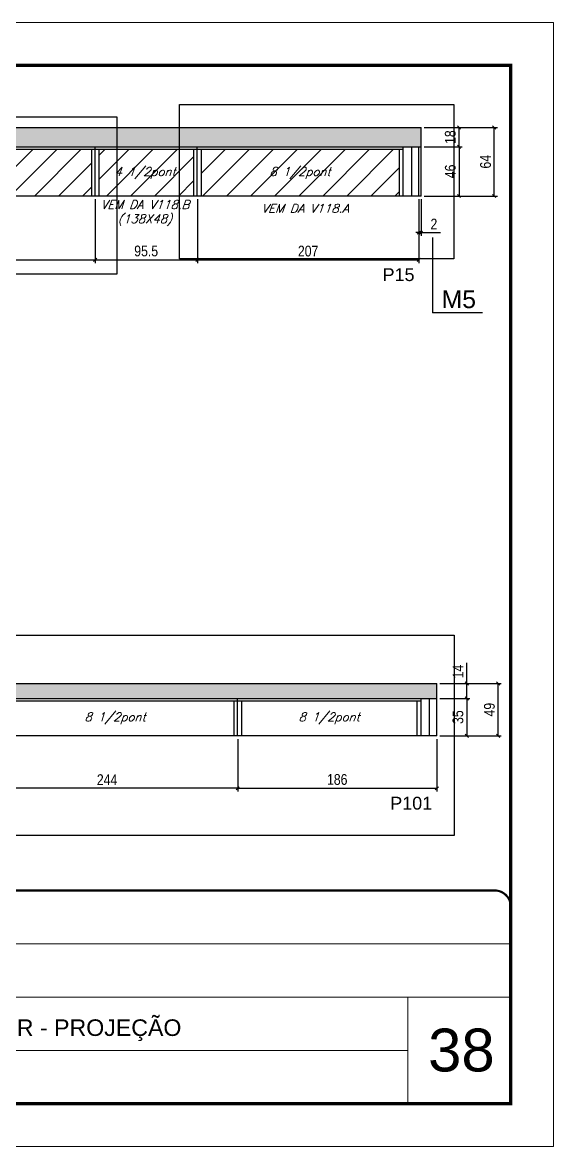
# Model space of a CAD drawing. Extents: x 2603 to 22413, y 1253 to 30260.
# Drawn here: x 5177 to 5673, y 18482 to 19532 of the extents above; entities that cross this region are included whole.
import ezdxf

# ---------------------------------------------------------------- set-up
doc = ezdxf.new("R2010")
doc.units = 0
doc.linetypes.add('CONTINUO', pattern=[0])
doc.linetypes.add('DASHED', pattern=[0.75, 0.5, -0.25])
for name, color, linetype in [('5', 5, 'Continuous'), ('COTA', 241, 'Continuous'), ('NOMENCLATURA', 7, 'Continuous'), ('Painéis', 200, 'Continuous'), ('SARR_2.2x7', 40, 'Continuous'), ('SARR_3.5x7', 81, 'Continuous'), ('texto', 7, 'Continuous')]:
    doc.layers.add(name, color=color, linetype=linetype)
for name, color, linetype, lineweight in [('CARIMBO', 255, 'Continuous', 9), ('Folhas', 255, 'Continuous', 9), ('Hachura', 251, 'Continuous', 9), ('SARRAFO DE PRESSAO', 251, 'DASHED', 9)]:
    doc.layers.add(name, color=color, linetype=linetype, lineweight=lineweight)
doc.styles.add('ARIAL', font='arial.ttf')
doc.styles.add('COTA TECNICA', font='techl___.ttf', dxfattribs={"height": 10})
doc.styles.add('Romans', font='romans.shx')
doc.styles.get("Standard").update_dxf_attribs({"font": 'arial.ttf'})
doc.dimstyles.new('PAINEL', dxfattribs={"dimtxt": 10, "dimasz": 3, "dimexe": 3, "dimexo": 3, "dimgap": 3, "dimtad": 1, "dimdec": 1, "dimzin": 12, "dimdsep": 46, "dimtxsty": 'COTA TECNICA', "dimblk1": 'OBLIQUE', "dimblk2": 'OBLIQUE', "dimsah": 1, "dimcen": 0.9, "dimclrd": 4, "dimclre": 4, "dimclrt": 240, "dimadec": 1, "dimazin": 3, "dimtfac": 1, "dimtdec": 1, "dimtmove": 0, "dimatfit": 3, "dimfxl": 1, "dimtolj": 1, "dimtzin": 12, "dimarcsym": 0})
pattern_1 = [(50, (-126418.0314, -5371.0305), (5.46554007, -0.47817257), [0.5715, -6.2865]), (355, (-126418.0314, -5371.0305), (-1.05730264, 5.73170536), [0.4572, -5.02921753]), (100.4514447, (-126417.576, -5371.0704), (4.40823741, 5.25353256), [0.48570026, -5.34270734]), (46.1842, (-126418.0314, -5369.5065), (8.13237123, -1.26126984), [0.85725, -9.42975]), (96.6355576, (-126417.354, -5369.612), (7.122124, 7.42278374), [0.7285507, -8.01406824]), (351.184151, (-126418.031, -5369.5065), (7.122124, 7.42278374), [0.685799, -7.54379196]), (21, (-126417.2694, -5369.8875), (4.54843174, -3.06795595), [0.5715, -6.2865]), (326, (-126417.2694, -5369.8875), (1.85406085, 5.52563898), [0.4572, -5.0292]), (71.451445, (-126416.8904, -5370.143), (6.40249258, 2.45768307), [0.48570026, -5.34269813]), (37.5, (-126418.0314, -5371.0305), (0.092658098, 2.536651166), [0, -4.96824, 0, -5.1054, 0, -5.04825]), (7.5, (-126418.0314, -5371.0305), (2.004589875, 3.005417245), [0, -2.91084, 0, -4.85394, 0, -1.92405]), (327.5, (-126419.7307, -5371.0305), (4.067717855, -0.17186232), [0, -1.905, 0, -5.9436, 0, -7.8867]), (317.5, (-126420.4927, -5371.0305), (4.44387544, 0.76279473), [0, -2.4765, 0, -3.94716, 0, -5.6007])]
pattern_2 = [(45, (-126418.031, -5371.03), (-11.2253202, 11.2253202), [])]

# ---------------------------------------------------------------- blocks, each defined once
blk = doc.blocks.new('9999999999')
at = {"color": 30, "linetype": 'CONTINUO'}
for p, q in [((98564.6, 34379.6), (99584, 34379.6)), ((98564.6, 34329.8), (99488, 34329.8)), ((99584, 34329.8), (99488, 34329.8)), ((99488, 34329.8), (99488, 34230.2)), ((98564.6, 34280), (99488, 34280))]:
    blk.add_line(p, q, dxfattribs=at)
at = {"color": 30, "linetype": 'CONTINUO', "const_width": 2}
blk.add_lwpolyline([(99584, 34230.2), (99584, 34414.4, 0.414214), (99569, 34429.4), (98229, 34429.4, 0.414214), (98214, 34414.4), (98214, 34245.2, 0.414214), (98229, 34230.2), (99584, 34230.2)], format="xyb", dxfattribs=at)
at = {"layer": 'Folhas'}
blk.add_lwpolyline([(98139, 34190.2), (99624, 34190.2), (99624, 35240.2), (98139, 35240.2)], close=True, dxfattribs=at)
at = {"layer": 'Folhas', "color": 30, "const_width": 3}
blk.add_lwpolyline([(98214, 34230.2), (99584, 34230.2), (99584, 35200.2), (98214, 35200.2)], close=True, dxfattribs=at)
at = {"color": 7, "linetype": 'Continuous', "ltscale": 5, "style": 'ARIAL'}
blk.add_text('BUSINESS CENTER E LAZER - PROJEÇÃO', height=15.483, dxfattribs=at).set_placement((98837.7, 34293.5))
blk = doc.blocks.new('_Oblique')
at = {"color": 0, "linetype": 'ByBlock', "lineweight": -2}
blk.add_line((-0.5, -0.5), (0.5, 0.5), dxfattribs=at)
blk = doc.blocks.new('*D2218')
at = {"layer": 'COTA', "color": 4, "linetype": 'ByBlock', "lineweight": -2, "transparency": 16777216}
for p, q in [((5244.7, 19366.9), (5244.7, 19307.3)), ((4998.7, 19351.9), (4998.7, 19307.3)), ((4998.7, 19310.3), (5244.7, 19310.3))]:
    blk.add_line(p, q, dxfattribs=at)
at = {"layer": 'Defpoints', "color": 0, "linetype": 'ByBlock', "transparency": 16777216}
for p in [(5244.7, 19369.9), (4998.7, 19354.9), (5244.7, 19310.3)]:
    blk.add_point(p, dxfattribs=at)
at = {"layer": 'COTA', "color": 4, "linetype": 'ByBlock', "lineweight": -2, "transparency": 16777216, "xscale": 3, "yscale": 3, "zscale": 3, "rotation": 180}
blk.add_blockref('_Oblique', (4998.7, 19310.3), dxfattribs=at)
at = {"layer": 'COTA', "color": 4, "linetype": 'ByBlock', "lineweight": -2, "transparency": 16777216, "xscale": 3, "yscale": 3, "zscale": 3}
blk.add_blockref('_Oblique', (5244.7, 19310.3), dxfattribs=at)
at = {"layer": 'COTA', "color": 240, "linetype": 'ByBlock', "transparency": 16777216, "insert": (5121.7, 19318.4), "char_height": 10, "attachment_point": 5, "style": 'COTA TECNICA'}
blk.add_mtext('\\A1;246', dxfattribs=at)
blk = doc.blocks.new('*D2219')
at = {"layer": 'COTA', "color": 4, "linetype": 'ByBlock', "lineweight": -2, "transparency": 16777216}
for p, q in [((5244.7, 19366.9), (5244.7, 19307.3)), ((5340.2, 19366.9), (5340.2, 19307.3)), ((5244.7, 19310.3), (5340.2, 19310.3))]:
    blk.add_line(p, q, dxfattribs=at)
at = {"layer": 'Defpoints', "color": 0, "linetype": 'ByBlock', "transparency": 16777216}
for p in [(5244.7, 19369.9), (5340.2, 19369.9), (5340.2, 19310.3)]:
    blk.add_point(p, dxfattribs=at)
at = {"layer": 'COTA', "color": 4, "linetype": 'ByBlock', "lineweight": -2, "transparency": 16777216, "xscale": 3, "yscale": 3, "zscale": 3, "rotation": 180}
blk.add_blockref('_Oblique', (5244.7, 19310.3), dxfattribs=at)
at = {"layer": 'COTA', "color": 4, "linetype": 'ByBlock', "lineweight": -2, "transparency": 16777216, "xscale": 3, "yscale": 3, "zscale": 3}
blk.add_blockref('_Oblique', (5340.2, 19310.3), dxfattribs=at)
at = {"layer": 'COTA', "color": 240, "linetype": 'ByBlock', "transparency": 16777216, "insert": (5292.4, 19318.5), "char_height": 10, "attachment_point": 5, "style": 'COTA TECNICA'}
blk.add_mtext('\\A1;95.5', dxfattribs=at)
blk = doc.blocks.new('*D2220')
at = {"layer": 'COTA', "color": 4, "linetype": 'ByBlock', "lineweight": -2, "transparency": 16777216}
for p, q in [((5340.2, 19366.9), (5340.2, 19307.3)), ((5547.2, 19366.9), (5547.2, 19307.3)), ((5340.2, 19310.3), (5547.2, 19310.3))]:
    blk.add_line(p, q, dxfattribs=at)
at = {"layer": 'Defpoints', "color": 0, "linetype": 'ByBlock', "transparency": 16777216}
for p in [(5340.2, 19369.9), (5547.2, 19369.9), (5547.2, 19310.3)]:
    blk.add_point(p, dxfattribs=at)
at = {"layer": 'COTA', "color": 4, "linetype": 'ByBlock', "lineweight": -2, "transparency": 16777216, "xscale": 3, "yscale": 3, "zscale": 3, "rotation": 180}
blk.add_blockref('_Oblique', (5340.2, 19310.3), dxfattribs=at)
at = {"layer": 'COTA', "color": 4, "linetype": 'ByBlock', "lineweight": -2, "transparency": 16777216, "xscale": 3, "yscale": 3, "zscale": 3}
blk.add_blockref('_Oblique', (5547.2, 19310.3), dxfattribs=at)
at = {"layer": 'COTA', "color": 240, "linetype": 'ByBlock', "transparency": 16777216, "insert": (5443.7, 19318.4), "char_height": 10, "attachment_point": 5, "style": 'COTA TECNICA'}
blk.add_mtext('\\A1;207', dxfattribs=at)
blk = doc.blocks.new('*D2221')
at = {"layer": 'COTA', "color": 4, "linetype": 'ByBlock', "lineweight": -2, "transparency": 16777216}
for p, q in [((5547.2, 19366.9), (5547.2, 19332.7)), ((5549.2, 19366.9), (5549.2, 19332.7)), ((5547.2, 19335.7), (5544.2, 19335.7)), ((5547.2, 19335.7), (5549.2, 19335.7)), ((5549.2, 19335.7), (5567.3, 19335.7))]:
    blk.add_line(p, q, dxfattribs=at)
at = {"layer": 'Defpoints', "color": 0, "linetype": 'ByBlock', "transparency": 16777216}
for p in [(5547.2, 19369.9), (5549.2, 19369.9), (5549.2, 19335.7)]:
    blk.add_point(p, dxfattribs=at)
at = {"layer": 'COTA', "color": 4, "linetype": 'ByBlock', "lineweight": -2, "transparency": 16777216, "xscale": 3, "yscale": 3, "zscale": 3}
blk.add_blockref('_Oblique', (5547.2, 19335.7), dxfattribs=at)
at = {"layer": 'COTA', "color": 4, "linetype": 'ByBlock', "lineweight": -2, "transparency": 16777216, "xscale": 3, "yscale": 3, "zscale": 3, "rotation": 180}
blk.add_blockref('_Oblique', (5549.2, 19335.7), dxfattribs=at)
at = {"layer": 'COTA', "color": 240, "linetype": 'ByBlock', "transparency": 16777216, "insert": (5561.2, 19343.7), "char_height": 10, "attachment_point": 5, "style": 'COTA TECNICA'}
blk.add_mtext('\\A1;2', dxfattribs=at)
blk = doc.blocks.new('*D2222')
at = {"layer": 'COTA', "color": 4, "linetype": 'ByBlock', "lineweight": -2, "transparency": 16777216}
for p, q in [((5552.2, 19415.9), (5587.7, 19415.9)), ((5584.7, 19415.9), (5584.7, 19369.9)), ((5552.2, 19369.9), (5587.7, 19369.9))]:
    blk.add_line(p, q, dxfattribs=at)
at = {"layer": 'Defpoints', "color": 0, "linetype": 'ByBlock', "transparency": 16777216}
for p in [(5549.2, 19415.9), (5549.2, 19369.9), (5584.7, 19369.9)]:
    blk.add_point(p, dxfattribs=at)
at = {"layer": 'COTA', "color": 4, "linetype": 'ByBlock', "lineweight": -2, "transparency": 16777216, "xscale": 3, "yscale": 3, "zscale": 3}
for p, rotation in [((5584.7, 19415.9), 90), ((5584.7, 19369.9), 270)]:
    blk.add_blockref('_Oblique', p, dxfattribs=dict(at, rotation=rotation))
at = {"layer": 'COTA', "color": 240, "linetype": 'ByBlock', "transparency": 16777216, "insert": (5576.6, 19392.9), "char_height": 10, "attachment_point": 5, "rotation": 90, "style": 'COTA TECNICA'}
blk.add_mtext('\\A1;46', dxfattribs=at)
blk = doc.blocks.new('*D2223')
at = {"layer": 'COTA', "color": 4, "linetype": 'ByBlock', "lineweight": -2, "transparency": 16777216}
for p, q in [((5552.2, 19433.9), (5587.7, 19433.9)), ((5584.7, 19415.9), (5584.7, 19433.9)), ((5552.2, 19415.9), (5587.7, 19415.9))]:
    blk.add_line(p, q, dxfattribs=at)
at = {"layer": 'Defpoints', "color": 0, "linetype": 'ByBlock', "transparency": 16777216}
for p in [(5549.2, 19433.9), (5584.7, 19433.9), (5549.2, 19415.9)]:
    blk.add_point(p, dxfattribs=at)
at = {"layer": 'COTA', "color": 4, "linetype": 'ByBlock', "lineweight": -2, "transparency": 16777216, "xscale": 3, "yscale": 3, "zscale": 3}
for p, rotation in [((5584.7, 19433.9), 90), ((5584.7, 19415.9), 270)]:
    blk.add_blockref('_Oblique', p, dxfattribs=dict(at, rotation=rotation))
at = {"layer": 'COTA', "color": 240, "linetype": 'ByBlock', "transparency": 16777216, "insert": (5576.6, 19424.9), "char_height": 10, "attachment_point": 5, "rotation": 90, "style": 'COTA TECNICA'}
blk.add_mtext('\\A1;18', dxfattribs=at)
blk = doc.blocks.new('*D2224')
at = {"layer": 'COTA', "color": 4, "linetype": 'ByBlock', "lineweight": -2, "transparency": 16777216}
for p, q in [((5552.2, 19433.9), (5620.6, 19433.9)), ((5617.6, 19369.9), (5617.6, 19433.9)), ((5552.2, 19369.9), (5620.6, 19369.9))]:
    blk.add_line(p, q, dxfattribs=at)
at = {"layer": 'Defpoints', "color": 0, "linetype": 'ByBlock', "transparency": 16777216}
for p in [(5549.2, 19433.9), (5617.6, 19433.9), (5549.2, 19369.9)]:
    blk.add_point(p, dxfattribs=at)
at = {"layer": 'COTA', "color": 4, "linetype": 'ByBlock', "lineweight": -2, "transparency": 16777216, "xscale": 3, "yscale": 3, "zscale": 3}
for p, rotation in [((5617.6, 19433.9), 90), ((5617.6, 19369.9), 270)]:
    blk.add_blockref('_Oblique', p, dxfattribs=dict(at, rotation=rotation))
at = {"layer": 'COTA', "color": 240, "linetype": 'ByBlock', "transparency": 16777216, "insert": (5609.5, 19401.9), "char_height": 10, "attachment_point": 5, "rotation": 90, "style": 'COTA TECNICA'}
blk.add_mtext('\\A1;64', dxfattribs=at)
blk = doc.blocks.new('*D2258')
at = {"layer": 'COTA', "color": 4, "linetype": 'ByBlock', "lineweight": -2, "transparency": 16777216}
for p, q in [((5133.9, 18862.6), (5133.9, 18813.6)), ((5377.9, 18862.6), (5377.9, 18813.6)), ((5377.9, 18816.6), (5133.9, 18816.6))]:
    blk.add_line(p, q, dxfattribs=at)
at = {"layer": 'Defpoints', "color": 0, "linetype": 'ByBlock', "transparency": 16777216}
for p in [(5133.9, 18865.6), (5377.9, 18865.6), (5133.9, 18816.6)]:
    blk.add_point(p, dxfattribs=at)
at = {"layer": 'COTA', "color": 4, "linetype": 'ByBlock', "lineweight": -2, "transparency": 16777216, "xscale": 3, "yscale": 3, "zscale": 3, "rotation": 180}
blk.add_blockref('_Oblique', (5133.9, 18816.6), dxfattribs=at)
at = {"layer": 'COTA', "color": 4, "linetype": 'ByBlock', "lineweight": -2, "transparency": 16777216, "xscale": 3, "yscale": 3, "zscale": 3}
blk.add_blockref('_Oblique', (5377.9, 18816.6), dxfattribs=at)
at = {"layer": 'COTA', "color": 240, "linetype": 'ByBlock', "transparency": 16777216, "insert": (5255.9, 18824.7), "char_height": 10, "attachment_point": 5, "style": 'COTA TECNICA'}
blk.add_mtext('\\A1;244', dxfattribs=at)
blk = doc.blocks.new('*D2259')
at = {"layer": 'COTA', "color": 4, "linetype": 'ByBlock', "lineweight": -2, "transparency": 16777216}
for p, q in [((5377.9, 18862.6), (5377.9, 18813.6)), ((5563.9, 18862.6), (5563.9, 18813.6)), ((5377.9, 18816.6), (5563.9, 18816.6))]:
    blk.add_line(p, q, dxfattribs=at)
at = {"layer": 'Defpoints', "color": 0, "linetype": 'ByBlock', "transparency": 16777216}
for p in [(5377.9, 18865.6), (5563.9, 18865.6), (5563.9, 18816.6)]:
    blk.add_point(p, dxfattribs=at)
at = {"layer": 'COTA', "color": 4, "linetype": 'ByBlock', "lineweight": -2, "transparency": 16777216, "xscale": 3, "yscale": 3, "zscale": 3, "rotation": 180}
blk.add_blockref('_Oblique', (5377.9, 18816.6), dxfattribs=at)
at = {"layer": 'COTA', "color": 4, "linetype": 'ByBlock', "lineweight": -2, "transparency": 16777216, "xscale": 3, "yscale": 3, "zscale": 3}
blk.add_blockref('_Oblique', (5563.9, 18816.6), dxfattribs=at)
at = {"layer": 'COTA', "color": 240, "linetype": 'ByBlock', "transparency": 16777216, "insert": (5470.9, 18824.8), "char_height": 10, "attachment_point": 5, "style": 'COTA TECNICA'}
blk.add_mtext('\\A1;186', dxfattribs=at)
blk = doc.blocks.new('*D2260')
at = {"layer": 'COTA', "color": 4, "linetype": 'ByBlock', "lineweight": -2, "transparency": 16777216}
for p, q in [((5566.9, 18900.6), (5594.9, 18900.6)), ((5591.9, 18900.6), (5591.9, 18865.6)), ((5566.9, 18865.6), (5594.9, 18865.6))]:
    blk.add_line(p, q, dxfattribs=at)
at = {"layer": 'Defpoints', "color": 0, "linetype": 'ByBlock', "transparency": 16777216}
for p in [(5563.9, 18900.6), (5563.9, 18865.6), (5591.9, 18865.6)]:
    blk.add_point(p, dxfattribs=at)
at = {"layer": 'COTA', "color": 4, "linetype": 'ByBlock', "lineweight": -2, "transparency": 16777216, "xscale": 3, "yscale": 3, "zscale": 3}
for p, rotation in [((5591.9, 18900.6), 90), ((5591.9, 18865.6), 270)]:
    blk.add_blockref('_Oblique', p, dxfattribs=dict(at, rotation=rotation))
at = {"layer": 'COTA', "color": 240, "linetype": 'ByBlock', "transparency": 16777216, "insert": (5583.7, 18883.1), "char_height": 10, "attachment_point": 5, "rotation": 90, "style": 'COTA TECNICA'}
blk.add_mtext('\\A1;35', dxfattribs=at)
blk = doc.blocks.new('*D2261')
at = {"layer": 'COTA', "color": 4, "linetype": 'ByBlock', "lineweight": -2, "transparency": 16777216}
for p, q in [((5591.9, 18914.6), (5591.9, 18933.7)), ((5566.9, 18914.6), (5594.9, 18914.6)), ((5591.9, 18900.6), (5591.9, 18914.6)), ((5566.9, 18900.6), (5594.9, 18900.6))]:
    blk.add_line(p, q, dxfattribs=at)
at = {"layer": 'Defpoints', "color": 0, "linetype": 'ByBlock', "transparency": 16777216}
for p in [(5563.9, 18914.6), (5591.9, 18914.6), (5563.9, 18900.6)]:
    blk.add_point(p, dxfattribs=at)
at = {"layer": 'COTA', "color": 4, "linetype": 'ByBlock', "lineweight": -2, "transparency": 16777216, "xscale": 3, "yscale": 3, "zscale": 3}
for p, rotation in [((5591.9, 18914.6), 90), ((5591.9, 18900.6), 270)]:
    blk.add_blockref('_Oblique', p, dxfattribs=dict(at, rotation=rotation))
at = {"layer": 'COTA', "color": 240, "linetype": 'ByBlock', "transparency": 16777216, "insert": (5583.8, 18925.7), "char_height": 10, "attachment_point": 5, "rotation": 90, "style": 'COTA TECNICA'}
blk.add_mtext('\\A1;14', dxfattribs=at)
blk = doc.blocks.new('*D2262')
at = {"layer": 'COTA', "color": 4, "linetype": 'ByBlock', "lineweight": -2, "transparency": 16777216}
for p, q in [((5566.9, 18914.6), (5624.2, 18914.6)), ((5621.2, 18865.6), (5621.2, 18914.6)), ((5566.9, 18865.6), (5624.2, 18865.6))]:
    blk.add_line(p, q, dxfattribs=at)
at = {"layer": 'Defpoints', "color": 0, "linetype": 'ByBlock', "transparency": 16777216}
for p in [(5563.9, 18914.6), (5621.2, 18914.6), (5563.9, 18865.6)]:
    blk.add_point(p, dxfattribs=at)
at = {"layer": 'COTA', "color": 4, "linetype": 'ByBlock', "lineweight": -2, "transparency": 16777216, "xscale": 3, "yscale": 3, "zscale": 3}
for p, rotation in [((5621.2, 18914.6), 90), ((5621.2, 18865.6), 270)]:
    blk.add_blockref('_Oblique', p, dxfattribs=dict(at, rotation=rotation))
at = {"layer": 'COTA', "color": 240, "linetype": 'ByBlock', "transparency": 16777216, "insert": (5613.1, 18890.1), "char_height": 10, "attachment_point": 5, "rotation": 90, "style": 'COTA TECNICA'}
blk.add_mtext('\\A1;49', dxfattribs=at)

msp = doc.modelspace()

# ---------------------------------------------------------------- hatches: boundary and pattern name
at = {"layer": 'COTA', "linetype": 'ByBlock'}
h = msp.add_hatch(dxfattribs=at)
h.set_pattern_fill('AR-CONC', color=256, scale=0.03)
h.set_pattern_definition(pattern_1)
h.paths.add_polyline_path([(4968.69, 19354.88), (4998.69, 19354.88), (4998.69, 19369.88), (4998.69, 19415.88), (5549.19, 19415.88), (5549.19, 19433.88), (4527.69, 19433.88), (4527.69, 19417.88), (4968.69, 19417.88)])
h = msp.add_hatch(dxfattribs=at)
h.set_pattern_fill('AR-CONC', color=256, scale=0.03)
h.set_pattern_definition(pattern_1)
h.paths.add_polyline_path([(4639.87, 18900.6), (5103.87, 18900.6), (5103.87, 18865.6), (5133.87, 18865.6), (5133.87, 18900.6), (5563.87, 18900.6), (5563.87, 18914.6), (4639.87, 18914.6), (4639.87, 18954.6), (4355.87, 18954.6), (4355.87, 18940.6), (4609.87, 18940.6), (4609.87, 18865.6), (4639.87, 18865.6)])
at = {"layer": 'Hachura', "linetype": 'ByBlock'}
h = msp.add_hatch(dxfattribs=at)
h.set_pattern_fill('ANSI31', color=256, scale=5)
h.set_pattern_definition(pattern_2)
h.paths.add_polyline_path([(5241.19, 19413.68), (5019.19, 19413.68), (5019.19, 19369.88), (5241.19, 19369.88)])
h.paths.add_polyline_path([(5343.69, 19413.68), (5343.69, 19369.88), (5528.69, 19369.88), (5528.69, 19413.68)])
h = msp.add_hatch(dxfattribs=at)
h.set_pattern_fill('ANSI31', color=256, scale=5)
h.set_pattern_definition(pattern_2)
h.paths.add_polyline_path([(5248.19, 19413.68), (5248.19, 19369.88), (5336.69, 19369.88), (5336.69, 19413.68)])

# ---------------------------------------------------------------- linework, layer by layer
at = {"layer": 'COTA', "linetype": 'ByBlock'}
for p, q in [((4527.69, 19433.88), (5549.19, 19433.88)), ((5549.19, 19415.88), (5549.19, 19433.88)), ((4639.87, 18914.6), (5563.87, 18914.6)), ((5563.87, 18900.6), (5563.87, 18914.6))]:
    msp.add_line(p, q, dxfattribs=at)
at = {"layer": 'COTA'}
for points in [[(5323.59, 19455.4), (5579.78, 19455.4), (5579.78, 19311.36), (5323.59, 19311.36)], [(4987.49, 19443.75), (5265.07, 19443.75), (5265.07, 19296.78), (4987.49, 19296.78)], [(4863.33, 18959.69), (5580.06, 18959.69), (5580.06, 18772.41), (4863.33, 18772.41)]]:
    msp.add_lwpolyline(points, close=True, dxfattribs=at)
at = {"layer": 'NOMENCLATURA', "linetype": 'Continuous'}
for p in [(5560.01, 19331.29), (5606.61, 19260.74)]:
    msp.add_line(p, (5560.01, 19260.74), dxfattribs=at)
at = {"layer": 'Painéis', "linetype": 'Continuous'}
for p, q in [((4998.69, 19415.88), (5549.19, 19415.88)), ((5244.69, 19369.88), (5244.69, 19415.88)), ((5340.19, 19369.88), (5340.19, 19415.88)), ((5547.19, 19369.88), (5547.19, 19415.88)), ((5549.19, 19369.88), (5549.19, 19415.88)), ((5549.19, 19369.88), (4998.69, 19369.88)), ((5133.87, 18900.6), (5563.87, 18900.6)), ((5377.87, 18865.6), (5377.87, 18900.6)), ((5563.87, 18865.6), (5563.87, 18900.6)), ((5563.87, 18865.6), (5133.87, 18865.6))]:
    msp.add_line(p, q, dxfattribs=at)
at = {"layer": 'SARR_2.2x7', "linetype": 'Continuous'}
for p, q in [((5540.19, 19415.88), (5540.19, 19369.88)), ((5015.69, 19413.68), (5244.69, 19413.68)), ((5244.69, 19413.68), (5340.19, 19413.68)), ((5340.19, 19413.68), (5532.19, 19413.68)), ((5556.87, 18900.6), (5556.87, 18865.6)), ((5148.87, 18898.4), (5377.87, 18898.4)), ((5377.87, 18898.4), (5548.87, 18898.4))]:
    msp.add_line(p, q, dxfattribs=at)
at = {"layer": 'SARR_3.5x7'}
for p, q in [((5532.19, 19415.88), (5532.19, 19369.88)), ((5241.19, 19413.68), (5241.19, 19369.88)), ((5248.19, 19413.68), (5248.19, 19369.88)), ((5336.69, 19413.68), (5336.69, 19369.88)), ((5343.69, 19413.68), (5343.69, 19369.88)), ((5528.69, 19413.68), (5528.69, 19369.88)), ((5548.87, 18900.6), (5548.87, 18865.6)), ((5374.37, 18898.4), (5374.37, 18865.6)), ((5381.37, 18898.4), (5381.37, 18865.6)), ((5545.37, 18898.4), (5545.37, 18865.6))]:
    msp.add_line(p, q, dxfattribs=at)

# ---------------------------------------------------------------- block references
at = {"layer": 'SARRAFO DE PRESSAO', "color": 6, "linetype": 'ByBlock'}
msp.add_blockref('9999999999', (-93951.01, -15708.21), dxfattribs=at)

# ---------------------------------------------------------------- texts
at = {"layer": '5', "linetype": 'Continuous'}
for s, rotation, p in [('P15', 0.00004, (5513.27, 19290.43)), ('P101', 359.99996, (5520.44, 18796.75))]:
    msp.add_text(s, height=12, rotation=rotation, dxfattribs=at).set_placement(p)
at = {"layer": 'CARIMBO', "style": 'ARIAL'}
msp.add_text('38', height=40, dxfattribs=at).set_placement((5555.83, 18552.14))
at = {"layer": 'NOMENCLATURA', "linetype": 'Continuous'}
msp.add_text('M5', height=16.5, dxfattribs=at).set_placement((5568.5, 19265.16))
at = {"layer": 'texto', "color": 2, "char_height": 8, "attachment_point": 5, "style": 'Romans'}
for s, insert in [('{\\Q19;\\C256;4 1/2pont}', (5291.44, 19391.38)), ('{\\Q19;\\C256;8 1/2pont}', (5436.19, 19391.38)), ('{\\Q19;\\C256;VEM DA V118.B\\P(138X48)}', (5291.3, 19353.92)), ('{\\Q19;\\C256;VEM DA V118.A}', (5440.95, 19358.37)), ('{\\Q19;\\C256;8 1/2pont}', (5263.37, 18882)), ('{\\Q19;\\C256;8 1/2pont}', (5463.37, 18882))]:
    msp.add_mtext(s, dxfattribs=dict(at, insert=insert))

# ---------------------------------------------------------------- dimensions: what is measured, and where the dimension line sits
at = {"layer": 'COTA', "linetype": 'ByBlock'}
for base, p1, p2, angle, picture, middle in [((5584.74, 19433.88), (5549.19, 19415.88), (5549.19, 19433.88), 90, '*D2223', (5576.65, 19424.88)), ((5617.59, 19433.88), (5549.19, 19369.88), (5549.19, 19433.88), 90, '*D2224', (5609.49, 19401.88)), ((5584.74, 19369.88), (5549.19, 19415.88), (5549.19, 19369.88), 90, '*D2222', (5576.64, 19392.88)), ((5591.87, 18914.6), (5563.87, 18900.6), (5563.87, 18914.6), 90, '*D2261', (5583.8, 18925.66)), ((5621.21, 18914.6), (5563.87, 18865.6), (5563.87, 18914.6), 90, '*D2262', (5613.1, 18890.1)), ((5591.87, 18865.6), (5563.87, 18900.6), (5563.87, 18865.6), 90, '*D2260', (5583.66, 18883.1)), ((5133.87, 18816.64), (5377.87, 18865.6), (5133.87, 18865.6), 180, '*D2258', (5255.87, 18824.72))]:
    dim = msp.add_linear_dim(base=base, p1=p1, p2=p2, angle=angle, dimstyle='PAINEL', dxfattribs=at)
    dim.commit()
    dim.dimension.update_dxf_attribs({"geometry": picture, "text_midpoint": middle})
for base, p1, p2, picture, middle in [((5244.69, 19310.33), (4998.69, 19354.88), (5244.69, 19369.88), '*D2218', (5121.69, 19318.43)), ((5340.19, 19310.33), (5244.69, 19369.88), (5340.19, 19369.88), '*D2219', (5292.44, 19318.47)), ((5549.19, 19335.74), (5547.19, 19369.88), (5549.19, 19369.88), '*D2221', (5561.24, 19343.74)), ((5563.87, 18816.64), (5377.87, 18865.6), (5563.87, 18865.6), '*D2259', (5470.87, 18824.77))]:
    dim = msp.add_linear_dim(base=base, p1=p1, p2=p2, dimstyle='PAINEL', dxfattribs=at)
    dim.commit()
    dim.dimension.update_dxf_attribs({"geometry": picture, "text_midpoint": middle})
dim = msp.add_linear_dim(base=(5547.19, 19310.33), p1=(5340.19, 19369.88), p2=(5547.19, 19369.88), dimstyle='PAINEL', override={"dimtmove": 1}, dxfattribs=at)
dim.commit()
dim.dimension.update_dxf_attribs({"geometry": '*D2220', "text_midpoint": (5443.69, 19318.43)})

doc.saveas('drawing.dxf')
